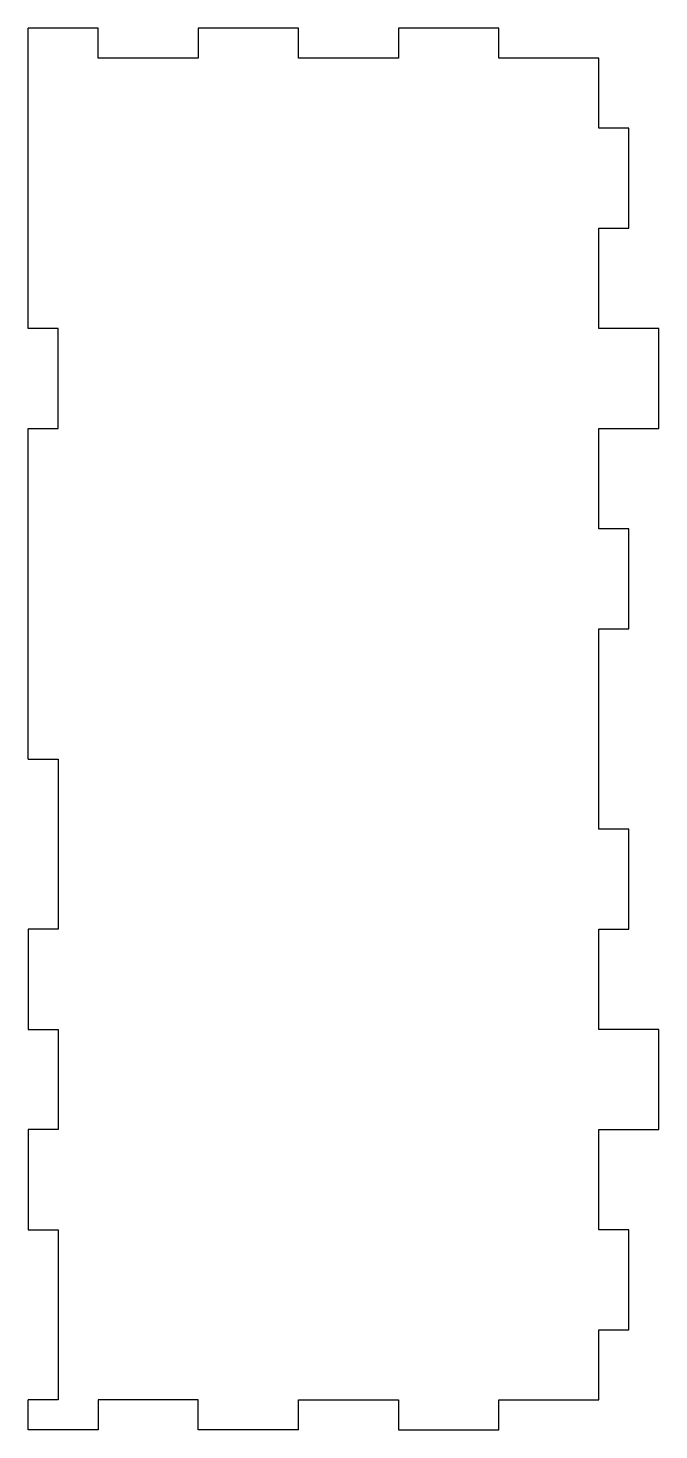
# Model space of a CAD drawing. Extents: x -60 to 3, y 0 to 140.
import ezdxf

# ---------------------------------------------------------------- set-up
doc = ezdxf.new("R2010")
doc.units = 0
doc.layers.add('Shape2DView', color=7, linetype='CONTINUOUS')

msp = doc.modelspace()

# ---------------------------------------------------------------- linework, layer by layer
at = {"layer": 'Shape2DView'}
for p, q in [((-53, 140), (-60, 140)), ((-60, 110), (-60, 140)), ((-53, 137), (-53, 140)), ((-33, 140), (-43, 140)), ((-43, 140), (-43, 137)), ((-33, 137), (-33, 140)), ((-13, 140), (-23, 140)), ((-23, 140), (-23, 137)), ((-13, 137), (-13, 140)), ((-43, 137), (-53, 137)), ((-23, 137), (-33, 137)), ((-3, 137), (-13, 137)), ((-3, 130), (-3, 137)), ((0, 130), (-3, 130)), ((0, 120), (0, 130)), ((-3, 110), (-3, 120)), ((-3, 120), (0, 120)), ((-57, 110), (-60, 110)), ((-57, 100), (-57, 110)), ((3, 110), (-3, 110)), ((3, 100), (3, 110)), ((-60, 67), (-60, 100)), ((-60, 100), (-57, 100)), ((-3, 90), (-3, 100)), ((-3, 100), (3, 100)), ((0, 90), (-3, 90)), ((0, 80), (0, 90)), ((-3, 60), (-3, 80)), ((-3, 80), (0, 80)), ((-60, 67), (-57, 67)), ((-57, 67), (-57, 50)), ((0, 60), (-3, 60)), ((0, 50), (0, 60)), ((-57, 50), (-60, 50)), ((-60, 50), (-60, 40)), ((-3, 40), (-3, 50)), ((-3, 50), (0, 50)), ((-60, 40), (-57, 40)), ((-57, 40), (-57, 30)), ((3, 40), (-3, 40)), ((3, 30), (3, 40)), ((-57, 30), (-60, 30)), ((-60, 30), (-60, 20)), ((-3, 20), (-3, 30)), ((-3, 30), (3, 30)), ((-60, 20), (-57, 20)), ((-57, 20), (-57, 3)), ((0, 20), (-3, 20)), ((0, 10), (0, 20)), ((-3, 3), (-3, 10)), ((-3, 10), (0, 10)), ((-57, 3), (-60, 3)), ((-60, 0), (-60, 3)), ((-53, 3), (-53, 0)), ((-43, 3), (-53, 3)), ((-43, 0), (-43, 3)), ((-33, 0), (-33, 3)), ((-33, 3), (-23, 3)), ((-23, 3), (-23, 0)), ((-13, 0), (-13, 3)), ((-13, 3), (-3, 3)), ((-53, 0), (-60, 0)), ((-33, 0), (-43, 0)), ((-23, 0), (-13, 0))]:
    msp.add_line(p, q, dxfattribs=at)

doc.saveas('drawing.dxf')
